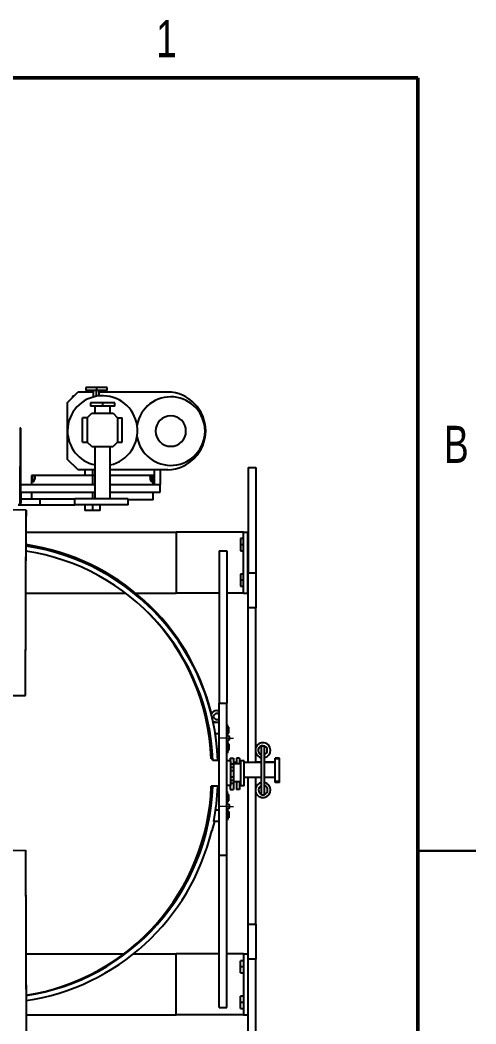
# Model space of a CAD drawing. Header units: inches. Extents: x 0.1 to 8.4, y 0.1 to 10.9.
# Drawn here: x 5.43 to 8.37, y 4.38 to 10.87 of the extents above; entities that cross this region are included whole.
import ezdxf

# ---------------------------------------------------------------- set-up
doc = ezdxf.new("R2010")
doc.units = ezdxf.units.IN
doc.header["$MEASUREMENT"] = 0
doc.styles.add('SLDTEXTSTYLE0', font='TXT', dxfattribs={"width": 0.75})

# ---------------------------------------------------------------- blocks, each defined once
blk = doc.blocks.new('SW_CENTERMARKSYMBOL_4')
at = {"color": 0, "linetype": 'Continuous', "lineweight": 0}
for p, q in [((-0.025, 0), (-0.0447, 0)), ((0, 0), (-0.025, 0)), ((0, 0.025), (0, 0.0447)), ((0, 0), (0, 0.025)), ((0, 0), (0, -0.025)), ((0, 0), (0.025, 0)), ((0.025, 0), (0.0447, 0)), ((0, -0.025), (0, -0.0447))]:
    blk.add_line(p, q, dxfattribs=at)
blk = doc.blocks.new('SW_CENTERMARKSYMBOL_5')
at = {"color": 0, "linetype": 'Continuous', "lineweight": 0}
for p, q in [((-0.025, 0), (-0.0447, 0)), ((0, 0), (-0.025, 0)), ((0, 0.025), (0, 0.0447)), ((0, 0), (0, 0.025)), ((0, 0), (0, -0.025)), ((0, 0), (0.025, 0)), ((0.025, 0), (0.0447, 0)), ((0, -0.025), (0, -0.0447))]:
    blk.add_line(p, q, dxfattribs=at)

msp = doc.modelspace()

# ---------------------------------------------------------------- linework, layer by layer
at = {"color": 7, "linetype": 'Continuous', "lineweight": 50}
for p, q in [((0.5, 10.5), (8, 10.5)), ((8, 10.5), (8, 0.5))]:
    msp.add_line(p, q, dxfattribs=at)
at = {"color": 7, "linetype": 'Continuous', "lineweight": 25}
for p, q in [((5.732, 8.3984), (5.8009, 8.4673)), ((5.7664, 8.4401), (5.7664, 8.4328)), ((5.7736, 8.4401), (5.7664, 8.4401)), ((5.8983, 8.4673), (5.8009, 8.4673)), ((5.851, 8.4969), (5.851, 8.4772)), ((5.9199, 8.4969), (5.851, 8.4969)), ((5.9199, 8.4772), (5.851, 8.4772)), ((5.8983, 8.4772), (5.8983, 8.4346)), ((5.918, 8.4772), (5.918, 8.4392)), ((5.9888, 8.4969), (5.9199, 8.4969)), ((5.9199, 8.4969), (5.9199, 8.4772)), ((5.9888, 8.4772), (5.9199, 8.4772)), ((5.9377, 8.442), (5.9377, 8.4772)), ((6.3811, 8.4673), (5.9377, 8.4673)), ((5.9888, 8.4772), (5.9888, 8.4969)), ((5.732, 8.3984), (5.732, 8.0343)), ((5.8816, 8.3967), (5.8816, 8.377)), ((5.9603, 8.3967), (5.8816, 8.3967)), ((5.9603, 8.377), (5.8816, 8.377)), ((5.9111, 8.3306), (5.9111, 8.377)), ((6.0391, 8.3967), (5.9603, 8.3967)), ((5.9603, 8.3967), (5.9603, 8.377)), ((6.0391, 8.377), (5.9603, 8.377)), ((6.0095, 8.3306), (6.0095, 8.377)), ((6.0391, 8.377), (6.0391, 8.3967)), ((5.8606, 8.3011), (5.8902, 8.3306)), ((5.8902, 8.3306), (6.028, 8.3306)), ((6.028, 8.3306), (6.0575, 8.3011)), ((5.8311, 8.1439), (5.8311, 8.3014)), ((5.8606, 8.3014), (5.8311, 8.3014)), ((5.8606, 8.3011), (5.8606, 8.3014)), ((5.8606, 8.3011), (5.8606, 8.1436)), ((6.0575, 8.3011), (6.0575, 8.3014)), ((6.0575, 8.3014), (6.087, 8.3014)), ((6.0575, 8.3011), (6.0575, 8.1436)), ((6.087, 8.1439), (6.087, 8.3014)), ((5.4294, 8.2346), (5.4251, 8.2346)), ((5.4275, 7.7424), (5.4294, 8.2346)), ((5.4276, 7.7424), (5.4295, 8.2345)), ((5.4294, 8.2346), (5.4295, 8.2345)), ((5.4318, 8.2345), (5.4295, 8.2345)), ((5.4299, 7.7424), (5.4318, 8.2345)), ((5.4302, 7.7817), (5.4318, 8.2345)), ((5.8311, 8.1439), (5.8606, 8.1439)), ((5.8902, 8.1141), (5.8606, 8.1436)), ((5.8902, 8.1141), (6.028, 8.1141)), ((5.9111, 7.7766), (5.9111, 8.1141)), ((6.0095, 7.7766), (6.0095, 8.1141)), ((6.0575, 8.1436), (6.028, 8.1141)), ((6.0575, 8.1439), (6.087, 8.1439)), ((5.8009, 7.9654), (5.732, 8.0343)), ((5.5006, 7.9283), (5.5006, 7.8692)), ((5.507, 7.9283), (5.5006, 7.9283)), ((5.5214, 7.9283), (5.507, 7.9283)), ((5.8943, 7.9283), (5.5214, 7.9283)), ((5.8009, 7.9654), (5.9111, 7.9654)), ((5.8451, 7.9654), (5.8451, 7.9283)), ((5.8943, 7.9283), (5.8943, 7.8692)), ((5.9111, 7.9283), (5.8943, 7.9283)), ((6.0095, 7.9654), (6.3811, 7.9654)), ((6.2673, 7.9283), (6.0095, 7.9283)), ((6.2817, 7.9283), (6.2673, 7.9283)), ((6.288, 7.9283), (6.2817, 7.9283)), ((6.288, 7.8692), (6.288, 7.9283)), ((6.2927, 7.9654), (6.2927, 7.8692)), ((6.3321, 7.9654), (6.3321, 7.8692)), ((6.9012, 7.9802), (6.9504, 7.9802)), ((6.9012, 7.9802), (6.9012, 7.2989)), ((6.9504, 7.9802), (6.9504, 7.2989)), ((5.4305, 7.8692), (5.9111, 7.8692)), ((6.0095, 7.8692), (6.3321, 7.8692)), ((6.3321, 7.82), (6.3321, 7.8692)), ((5.4333, 7.8111), (5.4303, 7.8111)), ((5.4304, 7.82), (5.9111, 7.82)), ((5.4333, 7.7816), (5.4333, 7.8111)), ((5.5006, 7.82), (5.5006, 7.7766)), ((6.0095, 7.82), (6.3321, 7.82)), ((6.288, 7.7708), (6.288, 7.82)), ((5.4136, 7.7372), (5.556, 7.7372)), ((5.4186, 7.7425), (5.4275, 7.7424)), ((5.4301, 7.7423), (5.4186, 7.7424)), ((5.4275, 7.7424), (5.4276, 7.7424)), ((5.4299, 7.7424), (5.4276, 7.7424)), ((5.4301, 7.7423), (5.4299, 7.7424)), ((5.4302, 7.7817), (5.4301, 7.7423)), ((5.4301, 7.7521), (5.4333, 7.7521)), ((5.4333, 7.7521), (5.4333, 7.7816)), ((5.4333, 7.7766), (5.556, 7.7766)), ((5.556, 7.7372), (5.556, 7.7766)), ((5.556, 7.7766), (5.7813, 7.7766)), ((5.556, 7.7372), (5.7813, 7.7372)), ((5.7813, 7.7372), (5.7813, 7.7766)), ((6.125, 7.7766), (5.7813, 7.7766)), ((6.125, 7.7372), (5.7813, 7.7372)), ((5.8451, 7.7372), (5.8451, 7.7019)), ((5.9435, 7.7019), (5.9435, 7.7372)), ((6.125, 7.7372), (6.125, 7.7766)), ((6.288, 7.7708), (6.125, 7.7708)), ((5.4656, 7.704), (2.4669, 7.7157)), ((5.4609, 6.5044), (5.4656, 7.704)), ((5.4609, 6.5044), (5.4655, 7.6639)), ((5.4655, 7.6639), (5.4657, 7.7039)), ((5.4655, 7.6639), (5.4655, 7.6639)), ((5.4658, 7.6639), (5.4655, 7.6639)), ((5.4658, 7.6639), (5.4655, 7.6639)), ((5.4657, 7.7039), (5.4656, 7.704)), ((5.4659, 7.7039), (5.4657, 7.7039)), ((5.4659, 7.7039), (5.4658, 7.6639)), ((5.8943, 7.7019), (5.8451, 7.7019)), ((5.9435, 7.7019), (5.8943, 7.7019)), ((5.4651, 7.5604), (6.4362, 7.5604)), ((6.4361, 7.5604), (6.4361, 7.1667)), ((6.8718, 7.5604), (6.4362, 7.5604)), ((6.8718, 7.5604), (6.8998, 7.5604)), ((6.8718, 7.1667), (6.8718, 7.5604)), ((6.8998, 7.1667), (6.8998, 7.5604)), ((6.8718, 7.5194), (6.8521, 7.5194)), ((6.8521, 7.5194), (6.8521, 7.48)), ((6.8718, 7.48), (6.8521, 7.48)), ((6.8521, 7.48), (6.8521, 7.4406)), ((6.7142, 7.4408), (6.7634, 7.4408)), ((6.7142, 7.4408), (6.7142, 6.4565)), ((6.7634, 7.4408), (6.7634, 6.4565)), ((6.8521, 7.4406), (6.8718, 7.4406)), ((6.8718, 7.2898), (6.8521, 7.2898)), ((6.8521, 7.2898), (6.8521, 7.2504)), ((6.9012, 7.2989), (6.9504, 7.2989)), ((6.9012, 7.0726), (6.9012, 7.2989)), ((6.9504, 7.2989), (6.9504, 7.0726)), ((6.8521, 7.2504), (6.8521, 7.211)), ((6.8718, 7.2504), (6.8521, 7.2504)), ((6.8521, 7.211), (6.8718, 7.211)), ((5.4635, 7.1667), (6.1094, 7.1667)), ((6.174, 7.1667), (6.4362, 7.1667)), ((6.7142, 7.1667), (6.4362, 7.1667)), ((6.8718, 7.1667), (6.7634, 7.1667)), ((6.8718, 7.1667), (6.8998, 7.1667)), ((6.9012, 6.0728), (6.9012, 7.0726)), ((6.9504, 7.0726), (6.9012, 7.0726)), ((6.9504, 6.0728), (6.9504, 7.0726)), ((2.4621, 6.5162), (5.4609, 6.5044)), ((5.3649, 6.5048), (5.4609, 6.5044)), ((5.4609, 6.5044), (5.4609, 6.5044)), ((6.7142, 6.4565), (6.7634, 6.4565)), ((6.7142, 5.4723), (6.7142, 6.4565)), ((6.7634, 5.4723), (6.7634, 6.4565)), ((6.7142, 6.3301), (6.6752, 6.3301)), ((6.6772, 6.3301), (6.6759, 6.3367)), ((6.7142, 6.3328), (6.7052, 6.3301)), ((6.7676, 6.3181), (6.7634, 6.3181)), ((6.7676, 6.2477), (6.7676, 6.3181)), ((6.7774, 6.3013), (6.7676, 6.3013)), ((6.7774, 6.2619), (6.7774, 6.3013)), ((6.6495, 6.2941), (6.6495, 6.2568)), ((6.6559, 6.2568), (6.6495, 6.2568)), ((6.7142, 6.2568), (6.6885, 6.2568)), ((6.7676, 6.2619), (6.7774, 6.2619)), ((6.7676, 6.2604), (6.7774, 6.2604)), ((6.7774, 6.2604), (6.7774, 6.2619)), ((6.7676, 6.2098), (6.7674, 6.2098)), ((6.7676, 6.2098), (6.7676, 6.1311)), ((6.7774, 6.193), (6.7676, 6.193)), ((6.7774, 6.1915), (6.7676, 6.1915)), ((6.7774, 6.193), (6.7774, 6.1915)), ((6.7774, 6.1915), (6.7774, 6.1521)), ((7.007, 6.1765), (6.9873, 6.1765)), ((6.9873, 5.8616), (6.9873, 6.1765)), ((7.007, 5.8616), (7.007, 6.1765)), ((6.7676, 6.1311), (6.7634, 6.1311)), ((6.7676, 6.1521), (6.7774, 6.1521)), ((6.6723, 6.095), (6.6629, 6.095)), ((6.7049, 6.0851), (6.6727, 6.0851)), ((6.7049, 6.095), (6.7046, 6.095)), ((6.7873, 6.0816), (6.7634, 6.0816)), ((6.7863, 6.1003), (6.7863, 6.0816)), ((6.7863, 6.1003), (6.806, 6.1003)), ((6.7873, 6.0816), (6.7873, 5.9241)), ((6.8069, 6.0603), (6.7873, 6.0603)), ((6.7873, 6.0406), (6.8069, 6.0406)), ((6.806, 6.1003), (6.806, 6.0603)), ((6.8256, 6.0728), (6.806, 6.0728)), ((6.8552, 6.0641), (6.806, 6.0641)), ((6.8069, 6.0603), (6.8069, 6.0406)), ((6.8069, 6.0406), (6.8069, 6.0209)), ((6.8453, 6.1003), (6.8256, 6.1003)), ((6.8256, 6.1003), (6.8256, 6.0641)), ((6.8453, 6.1003), (6.8453, 6.0641)), ((6.8552, 6.0728), (6.8453, 6.0728)), ((6.8748, 6.0828), (6.8552, 6.0828)), ((6.8552, 5.9218), (6.8552, 6.0828)), ((6.8748, 5.9218), (6.8748, 6.0828)), ((6.9873, 6.0728), (6.8748, 6.0728)), ((6.9873, 6.075), (6.9504, 6.075)), ((7.0759, 6.075), (7.007, 6.075)), ((7.0759, 6.0728), (7.007, 6.0728)), ((7.1054, 6.1008), (7.0759, 6.1008)), ((7.0759, 6.0965), (7.0759, 6.1008)), ((7.1054, 6.0965), (7.0759, 6.0965)), ((7.0759, 5.9489), (7.0759, 6.0965)), ((7.1054, 6.0965), (7.1054, 6.1008)), ((7.1054, 5.9489), (7.1054, 6.0965)), ((6.7873, 6.0209), (6.8069, 6.0209)), ((6.8069, 5.9777), (6.7873, 5.9777)), ((6.806, 6.0209), (6.806, 5.9777)), ((6.8069, 5.9777), (6.8069, 5.958)), ((6.9873, 5.9743), (6.8748, 5.9743)), ((6.9012, 5.0258), (6.9012, 5.9743)), ((6.9504, 5.0258), (6.9504, 5.9743)), ((7.0759, 5.9743), (7.007, 5.9743)), ((6.6727, 5.9178), (6.6629, 5.9178)), ((6.7049, 5.9178), (6.6727, 5.9178)), ((6.7873, 5.9241), (6.7634, 5.9241)), ((6.7863, 5.9241), (6.7863, 5.8968)), ((6.7873, 5.958), (6.8069, 5.958)), ((6.7873, 5.9383), (6.8069, 5.9383)), ((6.806, 5.9383), (6.806, 5.8968)), ((6.8069, 5.958), (6.8069, 5.9383)), ((6.8552, 5.946), (6.8069, 5.946)), ((6.8256, 5.946), (6.8256, 5.8968)), ((6.8453, 5.946), (6.8453, 5.8968)), ((6.8748, 5.9218), (6.8552, 5.9218)), ((7.1054, 5.9489), (7.0759, 5.9489)), ((7.0759, 5.9434), (7.0759, 5.9489)), ((7.1054, 5.9434), (7.0759, 5.9434)), ((7.1054, 5.9434), (7.1054, 5.9489)), ((6.7676, 5.885), (6.7634, 5.885)), ((6.7676, 5.8063), (6.7676, 5.885)), ((6.7676, 5.8639), (6.7774, 5.8639)), ((6.7774, 5.8246), (6.7774, 5.8639)), ((6.7863, 5.8968), (6.806, 5.8968)), ((6.8453, 5.8968), (6.8256, 5.8968)), ((7.007, 5.8616), (6.9873, 5.8616)), ((6.7676, 5.8063), (6.7674, 5.8063)), ((6.7676, 5.8246), (6.7774, 5.8246)), ((6.7676, 5.823), (6.7774, 5.823)), ((6.7774, 5.823), (6.7774, 5.8246)), ((6.6586, 5.7637), (6.6495, 5.7637)), ((6.6495, 5.7088), (6.6495, 5.7637)), ((6.7142, 5.7637), (6.6912, 5.7637)), ((6.7676, 5.7684), (6.7676, 5.698)), ((6.7676, 5.7557), (6.7774, 5.7557)), ((6.7676, 5.7541), (6.7774, 5.7541)), ((6.7676, 5.7148), (6.7774, 5.7148)), ((6.7774, 5.7557), (6.7774, 5.7541)), ((6.7774, 5.7541), (6.7774, 5.7148)), ((6.6687, 5.6301), (6.6858, 5.6916)), ((6.6858, 5.6916), (6.6789, 5.691)), ((6.7142, 5.6904), (6.6855, 5.6904)), ((6.7676, 5.698), (6.7634, 5.698)), ((6.6657, 5.6307), (6.6687, 5.6301)), ((2.4621, 5.4924), (5.4609, 5.5041)), ((5.3649, 5.5038), (5.4609, 5.5042)), ((5.4609, 5.5042), (5.4609, 5.5041)), ((5.4609, 5.5042), (5.4655, 4.3446)), ((5.4609, 5.5041), (5.4656, 4.3046)), ((6.7142, 5.4723), (6.7634, 5.4723)), ((6.7142, 4.488), (6.7142, 5.4723)), ((6.7634, 4.488), (6.7634, 5.4723)), ((8.375, 5.5), (8, 5.5)), ((8, 5.5), (8.375, 5.5)), ((6.9012, 5.0258), (6.9504, 5.0258)), ((6.9012, 4.7994), (6.9012, 5.0258)), ((6.9504, 5.0258), (6.9504, 4.7994)), ((5.4636, 4.834), (6.0966, 4.834)), ((6.1591, 4.834), (6.4362, 4.834)), ((6.4362, 4.4403), (6.4362, 4.834)), ((6.7142, 4.834), (6.4362, 4.834)), ((6.8718, 4.834), (6.7634, 4.834)), ((6.8718, 4.834), (6.8998, 4.834)), ((6.8718, 4.834), (6.8718, 4.4403)), ((6.8998, 4.834), (6.8998, 4.4403)), ((6.8718, 4.7897), (6.8521, 4.7897)), ((6.8521, 4.7503), (6.8521, 4.7897)), ((6.8718, 4.7503), (6.8521, 4.7503)), ((6.8521, 4.7109), (6.8521, 4.7503)), ((6.9504, 4.7994), (6.9012, 4.7994)), ((6.9012, 4.0629), (6.9012, 4.7994)), ((6.9504, 4.0629), (6.9504, 4.7994)), ((6.8521, 4.7109), (6.8718, 4.7109)), ((6.8718, 4.5601), (6.8521, 4.5601)), ((6.8521, 4.5207), (6.8521, 4.5601)), ((6.7142, 4.488), (6.7634, 4.488)), ((6.8521, 4.4813), (6.8521, 4.5207)), ((6.8718, 4.5207), (6.8521, 4.5207)), ((6.8521, 4.4813), (6.8718, 4.4813)), ((5.4651, 4.4403), (6.4362, 4.4403)), ((6.8718, 4.4403), (6.4362, 4.4403)), ((6.8718, 4.4403), (6.8998, 4.4403))]:
    msp.add_line(p, q, dxfattribs=at)
at = {"color": 8, "linetype": 'Continuous', "lineweight": 25}
for p, q in [((5.8943, 7.9654), (5.8943, 7.9283)), ((5.5111, 7.8902), (5.5151, 7.8902)), ((6.2736, 7.8902), (6.2776, 7.8902)), ((5.8943, 7.82), (5.8943, 7.7766)), ((5.8943, 7.7372), (5.8943, 7.7019))]:
    msp.add_line(p, q, dxfattribs=at)
at = {"color": 7, "linetype": 'Continuous', "lineweight": 25, "flags": 128}
for points in [[(6.6985, 6.4083), (6.71, 6.4066), (6.7142, 6.405)], [(6.6917, 6.3301), (6.6806, 6.3338), (6.6734, 6.3386)]]:
    msp.add_lwpolyline(points, dxfattribs=at)
at = {"color": 7, "linetype": 'Continuous', "lineweight": 25}
for centre, radius, start, end in [((5.9597, 8.2167), 0.2264, 282.72072, 180), ((6.376, 8.2163), 0.251, 0, 88.84663), ((6.4011, 8.2148), 0.2215, 0, 169.89871), ((6.4011, 8.2148), 0.0984, 90, 0), ((6.4011, 8.2148), 0.0984, 0, 90), ((5.9597, 8.2167), 0.2264, 180, 257.6089), ((6.4011, 8.2148), 0.2215, 189.60666, 0), ((6.376, 8.2163), 0.251, 271.15337, 0), ((5.2526, 6.033), 1.4533, 2.05578, 81.60636), ((5.2526, 6.0428), 1.4533, 13.7651, 81.60482), ((5.2526, 6.033), 1.4211, 2.10242, 81.41981), ((5.2428, 6.0428), 1.4211, 2.10242, 44.71939), ((6.6983, 6.3691), 0.0394, 66.19932, 155.43807), ((6.6985, 6.3689), 0.0394, 90, 155.69046), ((6.6972, 6.3693), 0.0197, 90, 270), ((6.6972, 6.3693), 0.0197, 30.3965, 90), ((6.6972, 6.3693), 0.0197, 270, 329.6035), ((5.2526, 6.0428), 1.4533, 2.05578, 8.46677), ((6.7621, 6.2288), 0.0197, 273.92959, 86.07041), ((6.9967, 6.1513), 0.0492, 0, 160.25454), ((6.9961, 6.1505), 0.0295, 0, 252.76493), ((6.9967, 6.1513), 0.0492, 199.74546, 258.97158), ((6.9967, 6.1513), 0.0492, 282.04642, 0), ((6.9961, 6.1505), 0.0295, 291.73868, 0), ((5.2526, 5.9699), 1.4211, 278.5811, 357.89758), ((5.2428, 5.9699), 1.4211, 278.98241, 357.89758), ((5.2526, 5.9699), 1.4533, 348.93654, 357.94422), ((6.9976, 5.8942), 0.0492, 102.04642, 163.45795), ((6.9983, 5.8946), 0.0295, 111.73868, 248.26132), ((6.9976, 5.8942), 0.0492, 0, 78.97158), ((6.9983, 5.8946), 0.0295, 0, 72.76493), ((6.9976, 5.8942), 0.0492, 196.54205, 0), ((6.9983, 5.8946), 0.0295, 287.23507, 0), ((6.7621, 5.7873), 0.0197, 273.92959, 86.07041), ((5.2526, 5.9699), 1.4533, 278.39453, 346.50243)]:
    msp.add_arc(centre, radius, start, end, dxfattribs=at)
for points, knots in [([(5.507, 7.9283), (5.5069, 7.9277), (5.5069, 7.9266), (5.5068, 7.9249), (5.5067, 7.9232), (5.5067, 7.9215), (5.5067, 7.9198), (5.5067, 7.9181), (5.5067, 7.9163), (5.5067, 7.9146), (5.5068, 7.9129), (5.5068, 7.9112), (5.5069, 7.9096), (5.507, 7.908), (5.5071, 7.9064), (5.5074, 7.9035), (5.5079, 7.8997), (5.5086, 7.8962), (5.5093, 7.8939), (5.5098, 7.8924), (5.5104, 7.8911), (5.5109, 7.8905), (5.5111, 7.8902)], [0, 0, 0, 0, 0.035835, 0.07164, 0.107417, 0.143172, 0.178908, 0.214629, 0.250339, 0.286042, 0.321741, 0.35744, 0.393144, 0.428857, 0.464581, 0.500322, 0.624634, 0.749893, 0.810306, 0.872118, 0.935344, 1, 1, 1, 1]), ([(5.5214, 7.9283), (5.5214, 7.9278), (5.5215, 7.9268), (5.5217, 7.9254), (5.5218, 7.9239), (5.5218, 7.9224), (5.5219, 7.9202), (5.5219, 7.9172), (5.5218, 7.9134), (5.5215, 7.9098), (5.5211, 7.9066), (5.5207, 7.9041), (5.5202, 7.902), (5.5199, 7.9006), (5.5197, 7.9)], [0, 0, 0, 0, 0.050214, 0.100149, 0.149947, 0.199752, 0.249706, 0.374616, 0.4997, 0.624458, 0.749863, 0.832972, 0.916148, 1, 1, 1, 1]), ([(6.2673, 7.9283), (6.2672, 7.9277), (6.2671, 7.9267), (6.267, 7.925), (6.2669, 7.9234), (6.2668, 7.9217), (6.2668, 7.9201), (6.2667, 7.9184), (6.2668, 7.9167), (6.2668, 7.9151), (6.2669, 7.9131), (6.2671, 7.9107), (6.2674, 7.9079), (6.2678, 7.9052), (6.2683, 7.9025), (6.2687, 7.9008), (6.2689, 7.9)], [0, 0, 0, 0, 0.056256, 0.112268, 0.168058, 0.223643, 0.279043, 0.334279, 0.38937, 0.444336, 0.499198, 0.593123, 0.690083, 0.790164, 0.893445, 1, 1, 1, 1]), ([(6.2776, 7.8902), (6.2777, 7.8904), (6.278, 7.8907), (6.2783, 7.8913), (6.2787, 7.892), (6.279, 7.8928), (6.2793, 7.8937), (6.2796, 7.8946), (6.2801, 7.8965), (6.2808, 7.8997), (6.2813, 7.9039), (6.2816, 7.9076), (6.2818, 7.9104), (6.2819, 7.9133), (6.282, 7.9163), (6.282, 7.9194), (6.282, 7.9224), (6.2819, 7.9254), (6.2818, 7.9273), (6.2817, 7.9283)], [0, 0, 0, 0, 0.037158, 0.073848, 0.110072, 0.145832, 0.181132, 0.215975, 0.250363, 0.375648, 0.500007, 0.562499, 0.624951, 0.687385, 0.749821, 0.812279, 0.874781, 0.937348, 1, 1, 1, 1]), ([(5.5111, 7.8902), (5.5112, 7.8901), (5.5114, 7.8898), (5.5118, 7.8895), (5.5122, 7.8893), (5.5126, 7.8892), (5.5129, 7.8892), (5.513, 7.8891)], [0, 0, 0, 0, 0.186621, 0.379924, 0.579918, 0.786608, 1, 1, 1, 1]), ([(5.513, 7.8891), (5.5131, 7.8892), (5.5134, 7.8892), (5.5138, 7.8893), (5.5143, 7.8895), (5.515, 7.89), (5.5158, 7.8908), (5.5167, 7.8922), (5.5174, 7.8935), (5.5183, 7.8954), (5.519, 7.8975), (5.5195, 7.8992), (5.5197, 7.9)], [0, 0, 0, 0, 0.0534325, 0.1129618, 0.178588, 0.2503112, 0.4265831, 0.4998748, 0.6336114, 0.7490995, 0.8795448, 1, 1, 1, 1]), ([(6.2689, 7.9), (6.2691, 7.8996), (6.2693, 7.8988), (6.2696, 7.8976), (6.27, 7.8965), (6.2706, 7.8951), (6.2713, 7.8935), (6.272, 7.8922), (6.2729, 7.8908), (6.2737, 7.89), (6.2745, 7.8894), (6.2751, 7.8892), (6.2755, 7.8892), (6.2756, 7.8891)], [0, 0, 0, 0, 0.058928, 0.120206, 0.183839, 0.249833, 0.366039, 0.500398, 0.573491, 0.749948, 0.844111, 0.927462, 1, 1, 1, 1]), ([(6.2756, 7.8891), (6.2758, 7.8892), (6.2761, 7.8892), (6.2765, 7.8893), (6.2769, 7.8895), (6.2772, 7.8898), (6.2775, 7.8901), (6.2776, 7.8902)], [0, 0, 0, 0, 0.213391, 0.42008, 0.620074, 0.813378, 1, 1, 1, 1])]:
    msp.add_open_spline(points, degree=3, knots=knots, dxfattribs=at)

# ---------------------------------------------------------------- block references
at = {"color": 7, "linetype": 'Continuous', "lineweight": 0}
for name, p in [('SW_CENTERMARKSYMBOL_5', (6.7621, 6.2288)), ('SW_CENTERMARKSYMBOL_4', (6.7621, 5.7873))]:
    msp.add_blockref(name, p, dxfattribs=at)

# ---------------------------------------------------------------- texts
at = {"color": 7, "linetype": 'Continuous', "lineweight": 0, "char_height": 0.24, "attachment_point": 2, "style": 'SLDTEXTSTYLE0'}
for s, insert in [('1', (6.3726, 10.8726)), ('B', (8.2482, 8.249))]:
    msp.add_mtext(s, dxfattribs=dict(at, insert=insert))

doc.saveas('drawing.dxf')
